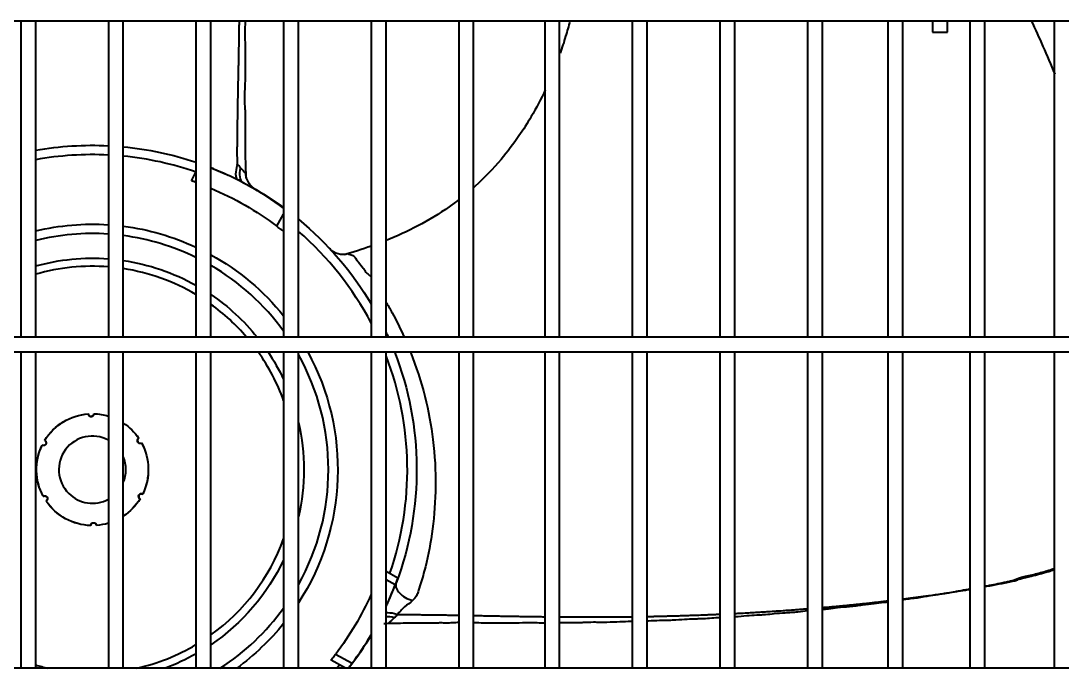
# Model space of a CAD drawing. Extents: x 58467 to 79089, y -33726 to -17391.
# Drawn here: x 72366.04 to 72393.98, y -19293.13 to -19275.76 of the extents above; entities that cross this region are included whole.
import ezdxf

# ---------------------------------------------------------------- set-up
doc = ezdxf.new("R2010")
doc.units = 0
doc.header["$LTSCALE"] = 100
doc.layers.add('+ENTE-ST-DOSEME USTU KONDDRENAJ', color=110, linetype='DOSEMEUSTUKONDENSDRENAJ_LINE', lineweight=40)
doc.linetypes.add('DOSEMEUSTUKONDENSDRENAJ_LINE', pattern='A,300,-40,["CD",Standard,S=15,R=0,X=-35,Y=-7.5],0', length=340)

# ---------------------------------------------------------------- blocks, each defined once
blk = doc.blocks.new('2 KAT SOL')
at = {"color": 3}
for p, q in [((54065.854, -31976.849, -3.539), (54184.216, -31976.849, -3.539)), ((54153.848, -31976.85, -3.539), (54153.848, -31985.329, -3.539)), ((54154.248, -31985.329, -3.539), (54154.248, -31976.85, -3.539)), ((54156.197, -31976.85, -3.539), (54156.197, -31985.329, -3.539)), ((54156.597, -31985.329, -3.539), (54156.597, -31976.85, -3.539)), ((54158.547, -31976.85, -3.539), (54158.547, -31985.329, -3.539)), ((54158.947, -31985.329, -3.539), (54158.947, -31976.85, -3.539)), ((54160.897, -31976.85, -3.539), (54160.897, -31985.329, -3.539)), ((54161.297, -31985.329, -3.539), (54161.297, -31976.85, -3.539)), ((54163.246, -31976.85, -3.539), (54163.246, -31985.329, -3.539)), ((54163.646, -31985.329, -3.539), (54163.646, -31976.85, -3.539)), ((54165.596, -31976.85, -3.539), (54165.596, -31985.329, -3.539)), ((54165.996, -31985.329, -3.539), (54165.996, -31976.85, -3.539)), ((54167.903, -31976.85, -3.539), (54167.903, -31985.329, -3.539)), ((54168.303, -31985.329, -3.539), (54168.303, -31976.85, -3.539)), ((54170.252, -31976.85, -3.539), (54170.252, -31985.329, -3.539)), ((54170.652, -31985.329, -3.539), (54170.652, -31976.85, -3.539)), ((54172.602, -31976.85, -3.539), (54172.602, -31985.329, -3.539)), ((54173.002, -31985.329, -3.539), (54173.002, -31976.85, -3.539)), ((54174.951, -31976.85, -3.539), (54174.951, -31985.329, -3.539)), ((54175.351, -31985.329, -3.539), (54175.351, -31976.85, -3.539)), ((54177.108, -31976.85, -3.539), (54177.108, -31985.329, -3.539)), ((54177.508, -31985.329, -3.539), (54177.508, -31976.85, -3.539)), ((54178.308, -31976.849, -3.539), (54178.308, -31977.149, -3.539)), ((54178.708, -31977.149, -3.539), (54178.708, -31976.849, -3.539)), ((54179.308, -31976.85, -3.539), (54179.308, -31985.328, -3.539)), ((54179.708, -31985.328, -3.539), (54179.708, -31976.85, -3.539)), ((54181.567, -31976.85, -3.539), (54181.567, -31985.329, -3.539)), ((54158.422, -31981.135, -3.539), (54158.547, -31980.908, -3.539)), ((54160.717, -31982.358, -3.539), (54160.897, -31982.03, -3.539)), ((54160.897, -31982.445, -3.539), (54160.877, -31982.482, -3.539)), ((54162.135, -31982.957, -3.539), (54162.145, -31982.968, -3.539)), ((54184.216, -31985.328, -3.539), (54065.854, -31985.328, -3.539)), ((54065.854, -31985.728, -3.539), (54184.216, -31985.728, -3.539)), ((54153.848, -31985.729, -3.539), (54153.848, -31994.206, -3.539)), ((54154.248, -31994.206, -3.539), (54154.248, -31985.729, -3.539)), ((54156.197, -31985.729, -3.539), (54156.197, -31994.206, -3.539)), ((54156.597, -31994.206, -3.539), (54156.597, -31985.729, -3.539)), ((54158.547, -31985.729, -3.539), (54158.547, -31994.206, -3.539)), ((54158.947, -31994.206, -3.539), (54158.947, -31985.729, -3.539)), ((54160.897, -31985.729, -3.539), (54160.897, -31994.206, -3.539)), ((54161.297, -31994.206, -3.539), (54161.297, -31985.729, -3.539)), ((54163.246, -31985.729, -3.539), (54163.246, -31994.206, -3.539)), ((54163.646, -31994.206, -3.539), (54163.646, -31985.729, -3.539)), ((54165.596, -31985.729, -3.539), (54165.596, -31994.206, -3.539)), ((54165.996, -31994.206, -3.539), (54165.996, -31985.729, -3.539)), ((54167.903, -31985.729, -3.539), (54167.903, -31994.206, -3.539)), ((54168.303, -31994.206, -3.539), (54168.303, -31985.729, -3.539)), ((54170.252, -31985.729, -3.539), (54170.252, -31994.206, -3.539)), ((54170.652, -31994.206, -3.539), (54170.652, -31985.729, -3.539)), ((54172.602, -31985.729, -3.539), (54172.602, -31994.206, -3.539)), ((54173.002, -31994.206, -3.539), (54173.002, -31985.729, -3.539)), ((54174.951, -31985.729, -3.539), (54174.951, -31994.206, -3.539)), ((54175.351, -31994.206, -3.539), (54175.351, -31985.729, -3.539)), ((54177.108, -31985.729, -3.539), (54177.108, -31994.206, -3.539)), ((54177.508, -31994.206, -3.539), (54177.508, -31985.729, -3.539)), ((54179.308, -31985.728, -3.539), (54179.308, -31994.207, -3.539)), ((54179.708, -31994.207, -3.539), (54179.708, -31985.728, -3.539)), ((54181.567, -31985.728, -3.539), (54181.567, -31994.207, -3.539)), ((54165.592, -31990.883, -3.539), (54165.596, -31990.884, -3.539)), ((54165.592, -31990.883, -3.539), (54165.596, -31990.884, -3.539)), ((54163.646, -31991.61, -3.539), (54163.961, -31991.782, -3.539)), ((54163.892, -31991.972, -3.539), (54163.646, -31991.838, -3.539)), ((54162.56, -31994.207, -3.539), (54162.17, -31993.993, -3.539)), ((54162.294, -31993.833, -3.539), (54162.737, -31994.076, -3.539)), ((54184.216, -31994.207, -3.539), (54065.854, -31994.207, -3.539))]:
    blk.add_line(p, q, dxfattribs=at)
at = {"color": 3, "extrusion": (0, 0, -1)}
for centre, radius, start, end in [((-54155.768, -31988.884, 3.539), 8.699, 79.9351, 92.8298), ((-54155.768, -31988.884, 3.539), 8.699, 95.4718, 108.6329), ((-54155.768, -31988.884, 3.539), 8.699, 117.6697, 126.1312), ((-54155.768, -31988.884, 3.539), 8.191, 112.8394, 127.1733), ((-54155.768, -31988.884, 3.539), 6.582, 76.6463, 93.7406), ((-54155.768, -31988.884, 3.539), 8.699, 129.4651, 149.2876), ((-54155.768, -31988.884, 3.539), 6.582, 97.2394, 114.975), ((-54155.768, -31988.884, 3.539), 6.582, 118.8787, 141.1875), ((-54155.768, -31988.884, 3.539), 5.671, 74.4525, 94.3425), ((-54155.768, -31988.884, 3.539), 5.671, 98.4094, 119.34), ((-54155.768, -31988.884, 3.539), 5.671, 124.0931, 141.1706), ((-54155.768, -31988.884, 3.539), 8.699, 154.9195, 155.8727), ((-54155.768, -31988.884, 3.539), 5.671, 146.1881, 154.7325), ((-54155.768, -31988.884, 3.539), 6.582, 151.3463, 212.8556), ((-54155.768, -31988.884, 3.539), 8.699, 158.7281, 200.4357), ((-54155.768, -31988.884, 3.539), 1.5, 31.5149, 85.7851), ((-54155.768, -31988.884, 3.539), 1.5, 31.6151, 85.8849), ((-54155.735, -31987.385, 3.539), 0.075, 180.1825, 357.3175), ((-54155.768, -31988.884, 3.539), 1.5, 91.5149, 106.647), ((-54155.768, -31988.884, 3.539), 1.5, 91.6151, 106.6471), ((-54155.768, -31988.884, 3.539), 1.5, 123.5817, 145.8849), ((-54155.768, -31988.884, 3.539), 1.5, 123.5818, 145.7851), ((-54155.768, -31988.884, 3.539), 5.671, 167.13, 192.8588), ((-54154.453, -31988.163, 3.539), 0.075, 120.1825, 297.3175), ((-54157.05, -31988.106, 3.539), 0.075, 240.1825, 57.3175), ((-54155.768, -31988.884, 3.539), 1.5, 331.5149, 25.7851), ((-54155.768, -31988.884, 3.539), 1.5, 331.6151, 25.8849), ((-54155.768, -31988.884, 3.539), 1.5, 151.5149, 205.7863), ((-54155.768, -31988.884, 3.539), 1.5, 151.6151, 205.8849), ((-54157.083, -31989.605, 3.539), 0.075, 300.1825, 117.3175), ((-54154.486, -31989.662, 3.539), 0.075, 60.1825, 237.3175), ((-54155.768, -31988.884, 3.539), 1.5, 271.6151, 325.8849), ((-54155.768, -31988.884, 3.539), 1.5, 271.5149, 325.7851), ((-54155.768, -31988.884, 3.539), 1.5, 211.5137, 236.4184), ((-54155.768, -31988.884, 3.539), 1.5, 211.6151, 236.419), ((-54155.801, -31990.383, 3.539), 0.075, 0.1825, 177.3175), ((-54155.768, -31988.884, 3.539), 1.5, 253.3536, 265.8849), ((-54155.768, -31988.884, 3.539), 1.5, 253.3536, 265.7851), ((-54155.768, -31988.884, 3.539), 5.671, 205.2562, 235.8956), ((-54155.768, -31988.884, 3.539), 8.191, 204.0687, 217.1733), ((-54155.768, -31988.884, 3.539), 6.582, 218.8013, 233.9606), ((-54155.768, -31988.884, 3.539), 8.699, 210.7139, 217.7283), ((-54155.768, -31988.884, 3.539), 5.671, 240.6487, 249.8006)]:
    blk.add_arc(centre, radius, start, end, dxfattribs=at)
at = {"color": 3}
for radius, start, end in [(8.449, 87.0854, 100.3653), (8.449, 70.7868, 84.3659), (8.691, 53.8334, 68.5429), (6.332, 86.1131, 103.8938), (8.449, 27.7268, 49.1255), (6.332, 63.9675, 82.4738), (6.332, 35.91, 59.8669), (5.455, 85.4831, 106.1831), (5.455, 59.3719, 81.2531), (5.455, 40.6856, 54.3544), (5.455, 19.9069, 35.3531), (6.332, 330.8231, 29.1769), (8.449, 340.7868, 21.1705), (0.9, 61.4868, 225), (0.9, 337.2019, 22.7981), (0.9, 225, 298.513), (5.455, 305.6456, 340.0931), (8.691, 335.0266, 339.1851), (6.332, 302.7938, 324.09), (8.691, 323.3149, 329.3716), (5.455, 282.6281, 300.6282), (5.455, 253.8169, 257.3662), (8.449, 320.9474, 321.7132)]:
    blk.add_arc((54155.768, -31988.884, -3.539), radius, start, end, dxfattribs=at)
at = {"color": 3, "extrusion": (5.03151e-06, -5.39034e-06, 1)}
blk.add_arc((54162.491, -31982.606, -3.096), 0.5, 223.0877, 286.4677, dxfattribs=at)
at = {"color": 3}
for centre, major_axis, ratio, start_param, end_param in [((54160.039, -31980.737, -3.539), (0.232, 0.443), 0.512974, 1.938544, 3.141593), ((54164.387, -31992.096, -3.539), (-0.468, 0.175), 0.588101, 0, 1.726902), ((54163.914, -31993.155, -3.539), (0.443, -0.232), 0.512974, 1.938544, 2.458256)]:
    blk.add_ellipse(centre, major_axis=major_axis, ratio=ratio, start_param=start_param, end_param=end_param, dxfattribs=at)
for points, knots in [([(54159.657, -31980.696, -3.539), (54159.657, -31980.68, -3.539), (54159.657, -31980.639, -3.539), (54159.656, -31980.554, -3.539), (54159.656, -31980.462, -3.539), (54159.656, -31980.368, -3.539), (54159.656, -31980.285, -3.539), (54159.656, -31980.203, -3.539), (54159.657, -31980.108, -3.539), (54159.658, -31980.007, -3.539), (54159.659, -31979.896, -3.539), (54159.66, -31979.797, -3.539), (54159.661, -31979.69, -3.539), (54159.663, -31979.591, -3.539), (54159.665, -31979.49, -3.539), (54159.666, -31979.375, -3.539), (54159.668, -31979.273, -3.539), (54159.67, -31979.156, -3.539), (54159.672, -31979.038, -3.539), (54159.674, -31978.919, -3.539), (54159.676, -31978.814, -3.539), (54159.679, -31978.706, -3.539), (54159.681, -31978.583, -3.539), (54159.683, -31978.456, -3.539), (54159.686, -31978.33, -3.539), (54159.689, -31978.204, -3.539), (54159.691, -31978.079, -3.539), (54159.693, -31977.954, -3.539), (54159.695, -31977.83, -3.539), (54159.698, -31977.705, -3.539), (54159.7, -31977.58, -3.539), (54159.702, -31977.454, -3.539), (54159.704, -31977.327, -3.539), (54159.706, -31977.184, -3.539), (54159.708, -31977.055, -3.539), (54159.71, -31976.932, -3.539), (54159.711, -31976.874, -3.539), (54159.711, -31976.849, -3.539)], [0, 0, 0, 0, 0.014596, 0.03792, 0.072906, 0.09623, 0.119554, 0.142878, 0.166202, 0.201188, 0.224512, 0.259498, 0.282822, 0.306146, 0.341132, 0.364456, 0.399442, 0.422766, 0.457752, 0.492738, 0.516062, 0.539386, 0.574372, 0.609358, 0.632682, 0.667668, 0.702654, 0.725978, 0.760964, 0.79595, 0.819274, 0.85426, 0.889246, 0.91257, 0.959218, 0.982542, 1, 1, 1, 1]), ([(54159.894, -31981.063, -3.539), (54159.887, -31980.867, -3.539), (54159.876, -31980.471, -3.539), (54159.873, -31980.049, -3.539), (54159.872, -31979.763, -3.539), (54159.873, -31979.641, -3.539), (54159.871, -31979.509, -3.539), (54159.874, -31979.401, -3.539), (54159.873, -31979.3, -3.539), (54159.866, -31979.138, -3.539), (54159.849, -31978.954, -3.539), (54159.865, -31978.673, -3.539), (54159.881, -31978.288, -3.539), (54159.87, -31977.978, -3.539), (54159.875, -31977.732, -3.539), (54159.878, -31977.606, -3.539), (54159.876, -31977.424, -3.539), (54159.858, -31977.228, -3.539), (54159.87, -31976.994, -3.539), (54159.873, -31976.882, -3.539), (54159.874, -31976.848, -3.539)], [0, 0, 0, 0, 0.133514, 0.270433, 0.286934, 0.326862, 0.357504, 0.38702, 0.40567, 0.425383, 0.498549, 0.559198, 0.624297, 0.752478, 0.802637, 0.822176, 0.83997, 0.924593, 0.976886, 1, 1, 1, 1]), ([(54168.577, -31976.853, -3.539), (54168.542, -31976.99, -3.539), (54168.461, -31977.279, -3.539), (54168.369, -31977.565, -3.539), (54168.317, -31977.715, -3.539)], [0, 0, 0, 0, 0.471851, 1, 1, 1, 1]), ([(54181.594, -31978.275, -3.539), (54181.492, -31978.027, -3.539), (54181.289, -31977.55, -3.539), (54181.071, -31977.074, -3.539), (54180.962, -31976.846, -3.539)], [0, 0, 0, 0, 0.520207, 1, 1, 1, 1]), ([(54178.308, -31977.149, -3.539), (54178.308, -31977.149, -3.539), (54178.31, -31977.149, -3.539), (54178.319, -31977.149, -3.539), (54178.328, -31977.149, -3.539), (54178.352, -31977.149, -3.539), (54178.367, -31977.149, -3.539), (54178.403, -31977.149, -3.539), (54178.423, -31977.149, -3.539), (54178.465, -31977.149, -3.539), (54178.488, -31977.149, -3.539), (54178.533, -31977.149, -3.539), (54178.555, -31977.149, -3.539), (54178.597, -31977.149, -3.539), (54178.617, -31977.149, -3.539), (54178.652, -31977.149, -3.539), (54178.667, -31977.149, -3.539), (54178.69, -31977.149, -3.539), (54178.699, -31977.149, -3.539), (54178.707, -31977.149, -3.539), (54178.708, -31977.149, -3.539), (54178.708, -31977.149, -3.539)], [0, 0, 0, 0, 0.072796, 0.072796, 0.180355, 0.180355, 0.287914, 0.287914, 0.395473, 0.395473, 0.503031, 0.503031, 0.61059, 0.61059, 0.718149, 0.718149, 0.825708, 0.825708, 0.933267, 0.933267, 1, 1, 1, 1]), ([(54167.918, -31978.697, -3.539), (54167.803, -31978.942, -3.539), (54167.582, -31979.362, -3.539), (54167.186, -31979.986, -3.539), (54166.7, -31980.625, -3.539), (54166.271, -31981.069, -3.539), (54166.009, -31981.303, -3.539), (54165.998, -31981.313, -3.539)], [0, 0, 0, 0, 0.250799, 0.438254, 0.680606, 0.985878, 1, 1, 1, 1]), ([(54159.653, -31981.103, -3.539), (54159.633, -31981.094, -3.539), (54159.613, -31981.084, -3.539), (54159.496, -31981.03, -3.539), (54159.399, -31980.986, -3.539), (54159.215, -31980.905, -3.539), (54159.129, -31980.867, -3.539), (54159.011, -31980.816, -3.539), (54158.979, -31980.802, -3.539), (54158.947, -31980.789, -3.539)], [0, 0, 0, 0, 0.087898, 0.087898, 0.500484, 0.500484, 0.864594, 0.864594, 1, 1, 1, 1]), ([(54159.654, -31980.709, -3.539), (54159.625, -31980.8, -3.539), (54159.61, -31980.886, -3.539), (54159.609, -31981.025, -3.539), (54159.625, -31981.077, -3.539), (54159.653, -31981.103, -3.539)], [0, 0, 0, 0, 0.5, 0.5, 1, 1, 1, 1]), ([(54159.657, -31980.696, -3.539), (54159.657, -31980.696, -3.539), (54159.657, -31980.696, -3.539), (54159.688, -31980.725, -3.539), (54159.717, -31980.755, -3.539), (54159.744, -31980.785, -3.539)], [0, 0, 0, 0, 0.000046, 0.000046, 1, 1, 1, 1]), ([(54159.744, -31980.785, -3.539), (54159.791, -31980.837, -3.539), (54159.835, -31980.888, -3.539), (54159.878, -31980.944, -3.539), (54159.888, -31980.954, -3.539), (54159.89, -31980.951, -3.539)], [0, 0, 0, 0, 0.677972, 0.677972, 1, 1, 1, 1]), ([(54158.547, -31981.179, -3.539), (54158.528, -31981.172, -3.539), (54158.509, -31981.166, -3.539), (54158.476, -31981.154, -3.539), (54158.462, -31981.149, -3.539), (54158.439, -31981.141, -3.539), (54158.431, -31981.138, -3.539), (54158.424, -31981.136, -3.539), (54158.422, -31981.135, -3.539), (54158.422, -31981.135, -3.539)], [0, 0, 0, 0, 0.272273, 0.272273, 0.55574, 0.55574, 0.835863, 0.835863, 1, 1, 1, 1]), ([(54160.09, -31981.325, -3.539), (54160.054, -31981.3, -3.539), (54159.983, -31981.238, -3.539), (54159.915, -31981.105, -3.539), (54159.88, -31980.997, -3.539), (54159.889, -31980.941, -3.539), (54159.889, -31980.94, -3.539)], [0, 0, 0, 0, 0.282713, 0.623797, 0.98945, 1, 1, 1, 1]), ([(54165.604, -31981.64, -3.539), (54165.518, -31981.706, -3.539), (54165.166, -31981.965, -3.539), (54164.526, -31982.355, -3.539), (54163.939, -31982.621, -3.539), (54163.649, -31982.737, -3.539)], [0, 0, 0, 0, 0.146134, 0.586198, 1, 1, 1, 1]), ([(54160.877, -31982.482, -3.539), (54160.877, -31982.482, -3.539), (54160.874, -31982.479, -3.539), (54160.862, -31982.47, -3.539), (54160.854, -31982.463, -3.539), (54160.832, -31982.446, -3.539), (54160.818, -31982.436, -3.539), (54160.788, -31982.412, -3.539), (54160.772, -31982.399, -3.539), (54160.742, -31982.377, -3.539), (54160.729, -31982.367, -3.539), (54160.717, -31982.358, -3.539)], [0, 0, 0, 0, 0.211356, 0.211356, 0.422617, 0.422617, 0.635365, 0.635365, 0.851032, 0.851032, 1, 1, 1, 1]), ([(54162.627, -31983.092, -3.539), (54162.627, -31983.095, -3.539), (54162.631, -31983.098, -3.539), (54162.65, -31983.106, -3.539), (54162.667, -31983.11, -3.539), (54162.717, -31983.125, -3.539), (54162.752, -31983.137, -3.539), (54162.812, -31983.18, -3.539), (54162.826, -31983.213, -3.539), (54162.864, -31983.269, -3.539), (54162.885, -31983.295, -3.539), (54162.953, -31983.372, -3.539), (54162.995, -31983.427, -3.539), (54163.052, -31983.509, -3.539), (54163.068, -31983.538, -3.539), (54163.108, -31983.591, -3.539), (54163.134, -31983.614, -3.539), (54163.191, -31983.661, -3.539), (54163.219, -31983.687, -3.539), (54163.245, -31983.714, -3.539)], [0, 0, 0, 0, 0.041274, 0.041274, 0.097669, 0.097669, 0.210461, 0.210461, 0.323252, 0.323252, 0.436043, 0.436043, 0.661626, 0.661626, 0.774417, 0.774417, 0.887208, 0.887208, 1, 1, 1, 1]), ([(54163.659, -31984.413, -3.539), (54163.712, -31984.503, -3.539), (54163.761, -31984.592, -3.539), (54163.927, -31984.896, -3.539), (54164.034, -31985.112, -3.539), (54164.131, -31985.328, -3.539)], [0, 0, 0, 0, 0.29522, 0.29522, 1, 1, 1, 1]), ([(54164.3, -31985.729, -3.539), (54164.617, -31986.526, -3.539), (54164.808, -31987.32, -3.539), (54165.01, -31988.936, -3.539), (54164.987, -31989.747, -3.539), (54164.845, -31990.835, -3.539), (54164.78, -31991.176, -3.539), (54164.661, -31991.651, -3.539), (54164.618, -31991.804, -3.539), (54164.55, -31992.022, -3.539), (54164.524, -31992.096, -3.539), (54164.495, -31992.198, -3.539), (54164.481, -31992.23, -3.539), (54164.437, -31992.305, -3.539), (54164.407, -31992.35, -3.539), (54164.359, -31992.395, -3.539)], [0, 0, 0, 0, 0.302954, 0.302954, 0.651477, 0.651477, 0.825738, 0.825738, 0.912869, 0.912869, 0.956435, 0.956435, 0.978217, 0.978217, 1, 1, 1, 1]), ([(54155.657, -31987.386, -3.539), (54155.658, -31987.405, -3.539), (54155.676, -31987.446, -3.539), (54155.725, -31987.464, -3.539), (54155.763, -31987.455, -3.539), (54155.788, -31987.438, -3.539), (54155.804, -31987.412, -3.539), (54155.808, -31987.392, -3.539), (54155.807, -31987.383, -3.539)], [0, 0, 0, 0, 0.25, 0.5, 0.625, 0.75, 0.875, 1, 1, 1, 1]), ([(54157.01, -31988.04, -3.539), (54156.994, -31988.049, -3.539), (54156.967, -31988.085, -3.539), (54156.976, -31988.136, -3.539), (54157.003, -31988.165, -3.539), (54157.03, -31988.178, -3.539), (54157.061, -31988.179, -3.539), (54157.08, -31988.173, -3.539), (54157.088, -31988.168, -3.539)], [0, 0, 0, 0, 0.25, 0.5, 0.625, 0.75, 0.875, 1, 1, 1, 1]), ([(54157.12, -31989.537, -3.539), (54157.103, -31989.528, -3.539), (54157.059, -31989.523, -3.539), (54157.019, -31989.557, -3.539), (54157.008, -31989.594, -3.539), (54157.01, -31989.624, -3.539), (54157.025, -31989.651, -3.539), (54157.04, -31989.664, -3.539), (54157.048, -31989.669, -3.539)], [0, 0, 0, 0, 0.25, 0.5, 0.625, 0.75, 0.875, 1, 1, 1, 1]), ([(54163.961, -31991.782, -3.539), (54163.961, -31991.782, -3.539), (54163.96, -31991.786, -3.539), (54163.955, -31991.8, -3.539), (54163.951, -31991.81, -3.539), (54163.942, -31991.836, -3.539), (54163.936, -31991.852, -3.539), (54163.923, -31991.888, -3.539), (54163.916, -31991.908, -3.539), (54163.903, -31991.943, -3.539), (54163.897, -31991.958, -3.539), (54163.892, -31991.972, -3.539)], [0, 0, 0, 0, 0.211758, 0.211758, 0.423432, 0.423432, 0.636431, 0.636431, 0.852021, 0.852021, 1, 1, 1, 1]), ([(54179.712, -31992.011, -3.539), (54179.756, -31992.002, -3.539), (54179.95, -31991.961, -3.539), (54180.145, -31991.925, -3.539), (54180.495, -31991.848, -3.539), (54180.609, -31991.784, -3.539), (54180.846, -31991.733, -3.539), (54181.026, -31991.693, -3.539), (54181.208, -31991.646, -3.539), (54181.355, -31991.603, -3.539), (54181.45, -31991.575, -3.539), (54181.512, -31991.556, -3.539), (54181.546, -31991.545, -3.539), (54181.564, -31991.539, -3.539)], [0, 0, 0, 0, 0.069935, 0.324368, 0.375737, 0.555953, 0.632284, 0.714834, 0.803633, 0.897292, 0.950384, 0.973119, 1, 1, 1, 1]), ([(54179.714, -31992.021, -3.539), (54179.717, -31992.021, -3.539), (54179.775, -31992.01, -3.539), (54179.86, -31991.994, -3.539), (54179.997, -31991.968, -3.539), (54180.106, -31991.947, -3.539), (54180.241, -31991.92, -3.539), (54180.349, -31991.898, -3.539), (54180.469, -31991.872, -3.539), (54180.576, -31991.849, -3.539), (54180.604, -31991.822, -3.539), (54180.723, -31991.795, -3.539), (54180.828, -31991.77, -3.539), (54180.933, -31991.744, -3.539), (54181.037, -31991.718, -3.539), (54181.14, -31991.691, -3.539), (54181.242, -31991.663, -3.539), (54181.342, -31991.635, -3.539), (54181.441, -31991.607, -3.539), (54181.514, -31991.585, -3.539), (54181.553, -31991.573, -3.539), (54181.567, -31991.569, -3.539)], [0, 0, 0, 0, 0.003473, 0.084564, 0.125109, 0.2062, 0.246746, 0.327836, 0.368382, 0.4292, 0.490018, 0.550836, 0.611654, 0.6522, 0.713018, 0.773836, 0.814381, 0.875199, 0.936017, 0.976563, 1, 1, 1, 1]), ([(54163.647, -31992.556, -3.539), (54163.668, -31992.51, -3.539), (54163.688, -31992.464, -3.539), (54163.747, -31992.331, -3.539), (54163.785, -31992.245, -3.539), (54163.856, -31992.08, -3.539), (54163.89, -31992, -3.539), (54163.919, -31991.921, -3.539)], [0, 0, 0, 0, 0.218967, 0.218967, 0.624953, 0.624953, 1, 1, 1, 1]), ([(54177.506, -31992.354, -3.539), (54177.546, -31992.349, -3.539), (54177.631, -31992.339, -3.539), (54177.763, -31992.322, -3.539), (54177.899, -31992.304, -3.539), (54178.034, -31992.285, -3.539), (54178.182, -31992.265, -3.539), (54178.314, -31992.247, -3.539), (54178.459, -31992.226, -3.539), (54178.576, -31992.208, -3.539), (54178.72, -31992.187, -3.539), (54178.85, -31992.167, -3.539), (54178.993, -31992.144, -3.539), (54179.122, -31992.123, -3.539), (54179.227, -31992.106, -3.539), (54179.289, -31992.096, -3.539), (54179.307, -31992.093, -3.539)], [0, 0, 0, 0, 0.063846, 0.137211, 0.210576, 0.283941, 0.357305, 0.455125, 0.504035, 0.601855, 0.650765, 0.748585, 0.821949, 0.895314, 0.968679, 1, 1, 1, 1]), ([(54177.507, -31992.367, -3.539), (54177.52, -31992.365, -3.539), (54177.59, -31992.355, -3.539), (54177.724, -31992.341, -3.539), (54177.974, -31992.309, -3.539), (54178.238, -31992.263, -3.539), (54178.461, -31992.228, -3.539), (54178.646, -31992.202, -3.539), (54178.814, -31992.175, -3.539), (54179.016, -31992.128, -3.539), (54179.192, -31992.1, -3.539), (54179.296, -31992.084, -3.539), (54179.307, -31992.082, -3.539)], [0, 0, 0, 0, 0.0204, 0.107202, 0.200873, 0.403072, 0.589254, 0.661717, 0.721758, 0.842147, 0.982778, 1, 1, 1, 1]), ([(54164.359, -31992.395, -3.539), (54164.297, -31992.453, -3.539), (54164.214, -31992.503, -3.539), (54164.068, -31992.629, -3.539), (54164.007, -31992.705, -3.539), (54163.942, -31992.77, -3.539)], [0, 0, 0, 0, 0.5, 0.5, 1, 1, 1, 1]), ([(54173.012, -31992.74, -3.539), (54173.035, -31992.739, -3.539), (54173.124, -31992.735, -3.539), (54173.245, -31992.728, -3.539), (54173.406, -31992.719, -3.539), (54173.551, -31992.711, -3.539), (54173.713, -31992.701, -3.539), (54173.874, -31992.691, -3.539), (54174.019, -31992.682, -3.539), (54174.181, -31992.671, -3.539), (54174.328, -31992.661, -3.539), (54174.492, -31992.649, -3.539), (54174.639, -31992.638, -3.539), (54174.784, -31992.627, -3.539), (54174.886, -31992.619, -3.539), (54174.94, -31992.615, -3.539), (54174.946, -31992.614, -3.539)], [0, 0, 0, 0, 0.035053, 0.135553, 0.185802, 0.286301, 0.361675, 0.43705, 0.537549, 0.587798, 0.688297, 0.763672, 0.839046, 0.91442, 0.989795, 1, 1, 1, 1]), ([(54175.35, -31992.581, -3.539), (54175.366, -31992.579, -3.539), (54175.446, -31992.572, -3.539), (54175.556, -31992.563, -3.539), (54175.713, -31992.548, -3.539), (54175.855, -31992.535, -3.539), (54176.014, -31992.52, -3.539), (54176.157, -31992.506, -3.539), (54176.299, -31992.491, -3.539), (54176.455, -31992.475, -3.539), (54176.593, -31992.46, -3.539), (54176.746, -31992.444, -3.539), (54176.883, -31992.428, -3.539), (54177.014, -31992.413, -3.539), (54177.083, -31992.405, -3.539), (54177.108, -31992.402, -3.539)], [0, 0, 0, 0, 0.028017, 0.134196, 0.187285, 0.293464, 0.373098, 0.452732, 0.532366, 0.612, 0.718179, 0.771268, 0.877447, 0.957081, 1, 1, 1, 1]), ([(54175.35, -31992.63, -3.539), (54175.365, -31992.628, -3.539), (54175.418, -31992.624, -3.539), (54175.56, -31992.611, -3.539), (54175.778, -31992.576, -3.539), (54176.033, -31992.557, -3.539), (54176.261, -31992.534, -3.539), (54176.49, -31992.503, -3.539), (54176.718, -31992.47, -3.539), (54176.935, -31992.449, -3.539), (54177.076, -31992.432, -3.539), (54177.108, -31992.428, -3.539)], [0, 0, 0, 0, 0.026625, 0.086224, 0.216151, 0.379674, 0.473035, 0.573734, 0.780901, 0.950937, 1, 1, 1, 1]), ([(54163.942, -31992.77, -3.539), (54163.852, -31992.742, -3.539), (54163.766, -31992.726, -3.539), (54163.677, -31992.726, -3.539), (54163.659, -31992.727, -3.539), (54163.643, -31992.729, -3.539)], [0, 0, 0, 0, 0.78393, 0.78393, 1, 1, 1, 1]), ([(54163.866, -31992.86, -3.539), (54163.815, -31992.907, -3.539), (54163.764, -31992.951, -3.539), (54163.708, -31992.994, -3.539), (54163.698, -31993.004, -3.539), (54163.701, -31993.006, -3.539)], [0, 0, 0, 0, 0.677972, 0.677972, 1, 1, 1, 1]), ([(54163.956, -31992.773, -3.539), (54163.956, -31992.773, -3.539), (54163.955, -31992.773, -3.539), (54163.927, -31992.804, -3.539), (54163.897, -31992.833, -3.539), (54163.866, -31992.86, -3.539)], [0, 0, 0, 0, 0.000046, 0.000046, 1, 1, 1, 1]), ([(54163.956, -31992.773, -3.539), (54163.972, -31992.773, -3.539), (54164.013, -31992.773, -3.539), (54164.097, -31992.772, -3.539), (54164.189, -31992.772, -3.539), (54164.283, -31992.772, -3.539), (54164.367, -31992.772, -3.539), (54164.448, -31992.773, -3.539), (54164.544, -31992.773, -3.539), (54164.644, -31992.774, -3.539), (54164.756, -31992.775, -3.539), (54164.855, -31992.776, -3.539), (54164.961, -31992.777, -3.539), (54165.061, -31992.779, -3.539), (54165.162, -31992.781, -3.539), (54165.277, -31992.782, -3.539), (54165.379, -31992.784, -3.539), (54165.491, -31992.786, -3.539), (54165.56, -31992.787, -3.539), (54165.599, -31992.788, -3.539)], [0, 0, 0, 0, 0.032149, 0.083522, 0.160582, 0.211955, 0.263329, 0.314702, 0.366075, 0.443135, 0.494509, 0.571569, 0.622942, 0.674316, 0.751376, 0.802749, 0.879809, 0.931182, 1, 1, 1, 1]), ([(54165.995, -31992.796, -3.539), (54166.02, -31992.796, -3.539), (54166.091, -31992.798, -3.539), (54166.196, -31992.799, -3.539), (54166.322, -31992.802, -3.539), (54166.448, -31992.805, -3.539), (54166.573, -31992.807, -3.539), (54166.698, -31992.809, -3.539), (54166.822, -31992.811, -3.539), (54166.947, -31992.814, -3.539), (54167.072, -31992.816, -3.539), (54167.198, -31992.818, -3.539), (54167.324, -31992.82, -3.539), (54167.468, -31992.822, -3.539), (54167.597, -31992.824, -3.539), (54167.745, -31992.826, -3.539), (54167.836, -31992.827, -3.539), (54167.895, -31992.828, -3.539), (54167.903, -31992.828, -3.539)], [0, 0, 0, 0, 0.040051, 0.114821, 0.164667, 0.239437, 0.314206, 0.364053, 0.438822, 0.513592, 0.563438, 0.638207, 0.712977, 0.762823, 0.862516, 0.912362, 0.987132, 1, 1, 1, 1]), ([(54168.3, -31992.832, -3.539), (54168.307, -31992.832, -3.539), (54168.346, -31992.832, -3.539), (54168.433, -31992.833, -3.539), (54168.563, -31992.834, -3.539), (54168.709, -31992.835, -3.539), (54168.855, -31992.835, -3.539), (54169.002, -31992.835, -3.539), (54169.15, -31992.835, -3.539), (54169.283, -31992.835, -3.539), (54169.434, -31992.835, -3.539), (54169.57, -31992.834, -3.539), (54169.738, -31992.833, -3.539), (54169.871, -31992.832, -3.539), (54170.035, -31992.83, -3.539), (54170.15, -31992.829, -3.539), (54170.233, -31992.828, -3.539), (54170.25, -31992.828, -3.539)], [0, 0, 0, 0, 0.010487, 0.061193, 0.137252, 0.213312, 0.289371, 0.365431, 0.44149, 0.517549, 0.568256, 0.669668, 0.720374, 0.821787, 0.872493, 0.973906, 1, 1, 1, 1]), ([(54170.653, -31992.938, -3.539), (54170.665, -31992.937, -3.539), (54170.772, -31992.93, -3.539), (54170.939, -31992.925, -3.539), (54171.16, -31992.923, -3.539), (54171.399, -31992.914, -3.539), (54171.652, -31992.894, -3.539), (54171.866, -31992.883, -3.539), (54172.039, -31992.88, -3.539), (54172.197, -31992.877, -3.539), (54172.381, -31992.857, -3.539), (54172.528, -31992.849, -3.539), (54172.602, -31992.846, -3.539)], [0, 0, 0, 0, 0.018343, 0.157453, 0.238031, 0.324289, 0.506652, 0.672833, 0.73751, 0.790122, 0.895489, 1, 1, 1, 1]), ([(54170.655, -31992.821, -3.539), (54170.7, -31992.82, -3.539), (54170.779, -31992.819, -3.539), (54170.925, -31992.816, -3.539), (54171.061, -31992.813, -3.539), (54171.23, -31992.808, -3.539), (54171.382, -31992.804, -3.539), (54171.547, -31992.8, -3.539), (54171.695, -31992.795, -3.539), (54171.842, -31992.79, -3.539), (54172.006, -31992.784, -3.539), (54172.153, -31992.779, -3.539), (54172.317, -31992.772, -3.539), (54172.455, -31992.766, -3.539), (54172.561, -31992.762, -3.539), (54172.601, -31992.76, -3.539)], [0, 0, 0, 0, 0.070528, 0.121604, 0.223755, 0.274831, 0.376982, 0.453596, 0.530209, 0.606823, 0.683436, 0.785588, 0.836663, 0.938815, 1, 1, 1, 1]), ([(54173.002, -31992.826, -3.539), (54173.003, -31992.826, -3.539), (54173.119, -31992.817, -3.539), (54173.317, -31992.797, -3.539), (54173.53, -31992.782, -3.539), (54173.704, -31992.775, -3.539), (54173.867, -31992.766, -3.539), (54174.078, -31992.739, -3.539), (54174.31, -31992.724, -3.539), (54174.528, -31992.71, -3.539), (54174.738, -31992.69, -3.539), (54174.872, -31992.674, -3.539), (54174.954, -31992.665, -3.539)], [0, 0, 0, 0, 0.001003, 0.175577, 0.336729, 0.400183, 0.452324, 0.558124, 0.692378, 0.769859, 0.852982, 1, 1, 1, 1]), ([(54163.589, -31993.01, -3.539), (54163.784, -31993.004, -3.539), (54164.181, -31992.993, -3.539), (54164.603, -31992.989, -3.539), (54164.888, -31992.988, -3.539), (54165.011, -31992.989, -3.539), (54165.142, -31992.987, -3.539), (54165.251, -31992.99, -3.539), (54165.352, -31992.989, -3.539), (54165.468, -31992.984, -3.539), (54165.546, -31992.978, -3.539), (54165.598, -31992.976, -3.539)], [0, 0, 0, 0, 0.286213, 0.579725, 0.615099, 0.700692, 0.766378, 0.829652, 0.869632, 0.911891, 1, 1, 1, 1]), ([(54165.996, -31992.981, -3.539), (54166.085, -31992.986, -3.539), (54166.37, -31992.997, -3.539), (54166.673, -31992.986, -3.539), (54166.92, -31992.991, -3.539), (54167.045, -31992.994, -3.539), (54167.228, -31992.992, -3.539), (54167.424, -31992.974, -3.539), (54167.691, -31992.987, -3.539), (54167.838, -31992.991, -3.539), (54167.904, -31992.992, -3.539)], [0, 0, 0, 0, 0.131646, 0.410876, 0.520141, 0.562705, 0.601468, 0.78581, 0.899724, 1, 1, 1, 1]), ([(54168.307, -31992.985, -3.539), (54168.331, -31992.984, -3.539), (54168.456, -31992.981, -3.539), (54168.592, -31992.983, -3.539), (54168.754, -31992.985, -3.539), (54168.837, -31992.985, -3.539), (54168.99, -31992.975, -3.539), (54169.168, -31992.968, -3.539), (54169.385, -31992.972, -3.539), (54169.638, -31992.973, -3.539), (54169.925, -31992.958, -3.539), (54170.126, -31992.95, -3.539), (54170.24, -31992.949, -3.539), (54170.251, -31992.949, -3.539)], [0, 0, 0, 0, 0.038603, 0.211293, 0.242009, 0.269654, 0.324997, 0.458672, 0.537504, 0.623223, 0.806489, 0.981461, 1, 1, 1, 1]), ([(54162.17, -31993.993, -3.539), (54162.17, -31993.993, -3.539), (54162.172, -31993.99, -3.539), (54162.181, -31993.978, -3.539), (54162.188, -31993.97, -3.539), (54162.205, -31993.948, -3.539), (54162.216, -31993.934, -3.539), (54162.239, -31993.905, -3.539), (54162.252, -31993.888, -3.539), (54162.275, -31993.858, -3.539), (54162.285, -31993.845, -3.539), (54162.294, -31993.833, -3.539)], [0, 0, 0, 0, 0.211356, 0.211356, 0.422617, 0.422617, 0.635365, 0.635365, 0.851032, 0.851032, 1, 1, 1, 1]), ([(54162.737, -31994.076, -3.539), (54162.724, -31994.094, -3.539), (54162.71, -31994.113, -3.539), (54162.684, -31994.147, -3.539), (54162.671, -31994.163, -3.539), (54162.652, -31994.189, -3.539), (54162.644, -31994.199, -3.539), (54162.637, -31994.208, -3.539)], [0, 0, 0, 0, 0.355398, 0.355398, 0.710856, 0.710856, 1, 1, 1, 1])]:
    blk.add_open_spline(points, degree=3, knots=knots, dxfattribs=at)
for points, degree in [([(54159.654, -31980.709, -3.539), (54159.656, -31980.705, -3.539), (54159.656, -31980.701, -3.539), (54159.656, -31980.696, -3.539)], 3), ([(54159.807, -31981.18, -3.539), (54159.757, -31981.154, -3.539), (54159.705, -31981.128, -3.539), (54159.653, -31981.103, -3.539)], 3), ([(54162.127, -31982.949, -3.539), (54162.123, -31982.944, -3.539), (54162.149, -31982.973, -3.539)], 2), ([(54163.251, -31982.888, -3.539), (54163.008, -31982.975, -3.539), (54162.761, -31983.053, -3.539), (54162.51, -31983.122, -3.539)], 3), ([(54154.489, -31988.1, -3.539), (54154.515, -31988.115, -3.539), (54154.532, -31988.174, -3.539), (54154.503, -31988.228, -3.539), (54154.444, -31988.245, -3.539), (54154.417, -31988.232, -3.539)], 2), ([(54154.45, -31989.599, -3.539), (54154.476, -31989.584, -3.539), (54154.535, -31989.599, -3.539), (54154.567, -31989.651, -3.539), (54154.553, -31989.711, -3.539), (54154.528, -31989.727, -3.539)], 2), ([(54155.728, -31990.383, -3.539), (54155.728, -31990.353, -3.539), (54155.771, -31990.309, -3.539), (54155.832, -31990.308, -3.539), (54155.876, -31990.349, -3.539), (54155.878, -31990.38, -3.539)], 2), ([(54163.942, -31992.77, -3.539), (54163.946, -31992.772, -3.539), (54163.951, -31992.772, -3.539), (54163.956, -31992.772, -3.539)], 3)]:
    blk.add_open_spline(points, degree=degree, dxfattribs=at)

msp = doc.modelspace()

# ---------------------------------------------------------------- block references
at = {"layer": '+ENTE-ST-DOSEME USTU KONDDRENAJ', "color": 3, "linetype": 'Continuous'}
msp.add_blockref('2 KAT SOL', (18212.194, 12701.082), dxfattribs=at)

doc.saveas('drawing.dxf')
